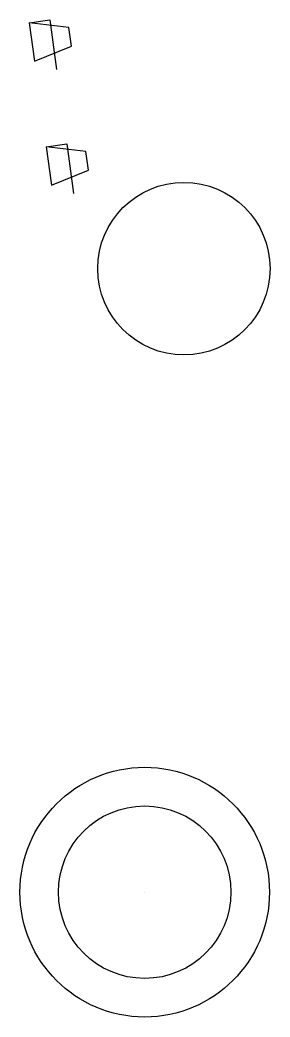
# Model space of a CAD drawing. Header units: millimetres. Extents: x 1543.9 to 1557.9, y 3905.8 to 3961.6.
import ezdxf

# ---------------------------------------------------------------- set-up
doc = ezdxf.new("R2010")
doc.units = ezdxf.units.MM

msp = doc.modelspace()

# ---------------------------------------------------------------- linework, layer by layer
at = {"extrusion": (8.44188e-07, 8.29365e-06, 1)}
for p, q in [((1544.377, 3961.487, -0.034), (1545.536, 3961.647, -0.034)), ((1545.536, 3961.647, -0.034), (1545.918, 3958.868, -0.034)), ((1545.334, 3954.536, -0.034), (1546.493, 3954.695, -0.034)), ((1546.493, 3954.695, -0.034), (1546.875, 3951.917, -0.034)), ((1550.86, 3912.757, -0.034), (1550.86, 3912.757, 17.876))]:
    msp.add_line(p, q, dxfattribs=at)
for points in [[(1546.747, 3960.184), (1546.603, 3961.227), (1544.377, 3961.487), (1544.674, 3959.332)], [(1547.703, 3953.233), (1547.56, 3954.276), (1545.334, 3954.536), (1545.63, 3952.381)]]:
    msp.add_lwpolyline(points, close=True, dxfattribs=at)
for centre, radius in [((1553.059, 3947.708), 4.835), ((1550.86, 3912.757), 7), ((1550.86, 3912.757), 4.835)]:
    msp.add_circle(centre, radius, dxfattribs=at)

doc.saveas('drawing.dxf')
